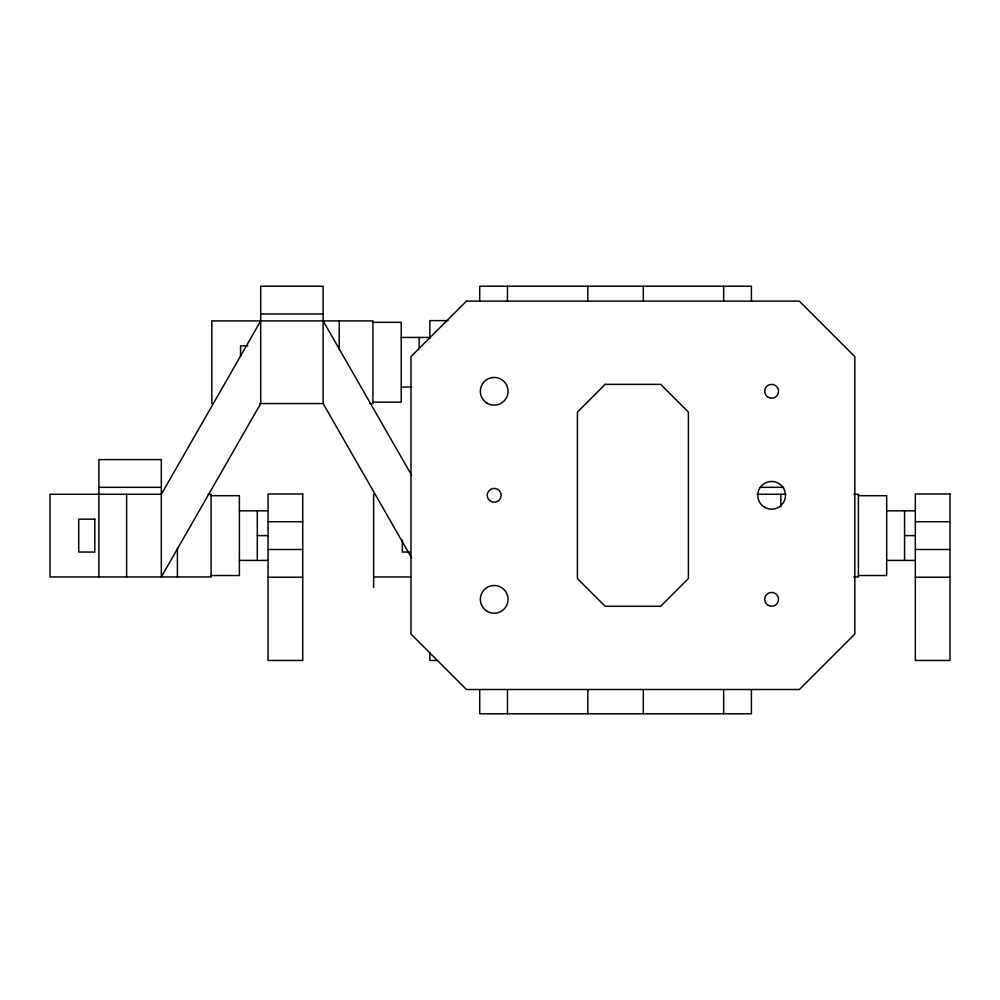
<?xml version="1.0" encoding="UTF-8"?>
<svg xmlns="http://www.w3.org/2000/svg" width="1000" height="1000" viewBox="0 0 1000 1000"><rect width="100%" height="100%" fill="white"/><g stroke="black" fill="none" stroke-linecap="round" stroke-linejoin="round"><path stroke-width="1.5" d="M260.712 320.9L161.312 494.275L50 494.275L50 576.95L211.1 576.95L211.1 494.275L208.038 494.275M260.712 313.962L323.125 313.962M447.95 320.625L429.862 320.625L429.875 338.475M372.938 322.325L401.225 322.325L401.225 402.15L372.938 402.15M401.225 337.438L429.875 337.438M247.85 345.8L240.538 345.8L240.538 356.262M401.225 387.025L411.662 387.025M259.75 403.562L323.137 403.562L411.662 557.987M369.875 403.562L372.938 403.562L372.938 320.9L211.825 320.9L211.825 403.562M98.888 487.337L161.312 487.337M760.212 487.337L783.625 487.337M757.1 494.275L785.9 494.275M853.787 494.275L858.388 494.275L858.388 576.95L853.787 576.95M211.1 495.7L239.4 495.7L239.4 575.525L211.1 575.525M858.388 495.7L886.688 495.7L886.688 575.525L858.388 575.525M239.4 510.825L268.05 510.825M886.688 510.825L915.325 510.825M268.05 521.737L302.725 521.737M915.325 521.737L950 521.737M257.3 535.612L268.05 535.612M904.575 535.612L915.325 535.612M268.05 549.487L302.725 549.487M915.325 549.487L950 549.487M409.663 552.05L402.35 552.05L402.35 540.1M239.4 560.4L268.05 560.4M886.688 560.4L915.325 560.4M373.638 576.95L410.737 576.95M268.05 577.225L302.725 577.225M915.325 577.225L950 577.225M437.4 660.45L429.862 660.45L429.862 652.675M323.125 320.9L411.662 475.312M904.575 510.825L904.575 560.4M780.85 494.275L780.85 506.763M751.413 301.3L751.413 286.225L479.712 286.225L479.712 301.3M751.413 689.65L751.413 713.775L479.712 713.775L479.712 689.65M723.662 286.225L723.662 301.3M723.662 689.65L723.662 713.775M643.3 286.225L643.3 301.3M643.3 689.65L643.3 713.775M587.825 286.225L587.825 301.3M587.825 689.65L587.825 713.775M507.463 286.225L507.463 301.3M507.463 689.65L507.463 713.775M419.125 337.438L419.125 348.663M373.638 494.275L373.638 587.625M339.225 320.9L339.225 349.663M323.125 403.562L323.125 286.225L260.712 286.225L260.712 403.562L161.312 576.95L161.312 459.6L98.888 459.6L98.888 576.95M257.3 510.825L257.3 560.4M177.4 548.175L177.4 576.95M126.638 494.275L126.638 576.95M466.45 301.137L410.975 356.613L410.975 634.025L466.45 689.5L799.35 689.5L854.825 634.025L854.825 356.613L799.35 301.137L466.45 301.137M605.163 384.35L577.413 412.1L577.413 578.538L605.163 606.287L660.638 606.287L688.388 578.538L688.388 412.1L660.638 384.35L605.163 384.35M302.725 494L268.05 494L268.05 660.45L302.725 660.45L302.725 494M950 494L915.325 494L915.325 660.45L950 660.45L950 494M94.8 519.175L78.713 519.175L78.713 552.05L94.8 552.05L94.8 519.175M767.613 396.962A6.938 6.938 0 0 0 778.512 391.912A6.938 6.938 0 0 0 768.688 385A6.938 6.938 0 0 0 767.613 396.962M490.725 501.325A6.938 6.938 0 0 0 501.125 495.325A6.938 6.938 0 0 0 490.725 489.312A6.938 6.938 0 0 0 490.725 501.325M768.138 605.35A6.938 6.938 0 0 0 778.538 599.35A6.938 6.938 0 0 0 768.138 593.337A6.938 6.938 0 0 0 768.138 605.35M764.675 507.325A13.875 13.875 0 0 0 785.475 495.325A13.875 13.875 0 0 0 764.675 483.312A13.875 13.875 0 0 0 764.675 507.325M487.262 403.3A13.875 13.875 0 0 0 508.062 391.287A13.875 13.875 0 0 0 487.262 379.275A13.875 13.875 0 0 0 487.262 403.3M487.262 611.362A13.875 13.875 0 0 0 508.062 599.35A13.875 13.875 0 0 0 487.262 587.337A13.875 13.875 0 0 0 487.262 611.362"/></g></svg>
